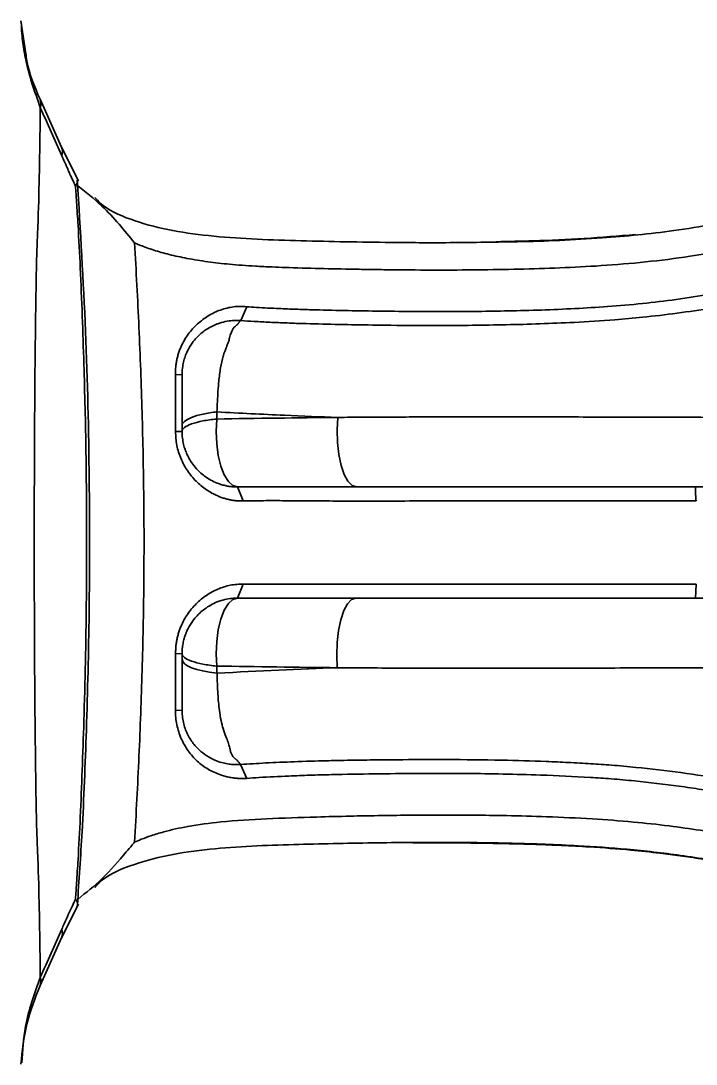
# Model space of a CAD drawing. Header units: millimetres. Extents: x 5 to 416, y 2 to 292.
# Drawn here: x 268.16 to 288.4, y 197.42 to 228.72 of the extents above; entities that cross this region are included whole.
import ezdxf

# ---------------------------------------------------------------- set-up
doc = ezdxf.new("R2010")
doc.units = ezdxf.units.MM

msp = doc.modelspace()

# ---------------------------------------------------------------- linework, layer by layer
at = {"color": 7, "linetype": 'Continuous', "lineweight": 35}
for p, q in [((268.30498, 227.7318), (268.15763, 228.71892)), ((269.37108, 224.93427), (268.73127, 226.36552)), ((269.88715, 223.92278), (269.37091, 224.93468)), ((274.93133, 220.14319), (274.74634, 219.72702)), ((272.79185, 218.10631), (272.98941, 218.10273)), ((272.79506, 216.40438), (272.98941, 216.40174)), ((274.8224, 214.31851), (274.65607, 214.73508)), ((288.3768, 214.73508), (302.04035, 214.73508)), ((274.82227, 211.81823), (274.65613, 211.40165)), ((288.39905, 211.81706), (288.38007, 211.40174)), ((288.38007, 211.40174), (302.04035, 211.40174)), ((272.79506, 209.73244), (272.98941, 209.73508)), ((272.79184, 208.03172), (272.98891, 208.03525)), ((274.93089, 205.99469), (274.74598, 206.41087)), ((269.3709, 201.2057), (269.8871, 202.21717)), ((268.73133, 199.7753), (269.37107, 201.2061))]:
    msp.add_line(p, q, dxfattribs=at)
at = {"color": 7, "linetype": 'Continuous', "lineweight": 35, "flags": 128}
for points in [[(274.0288, 216.77472), (274.01248, 216.40364), (274.02848, 216.03246), (274.07599, 215.67982), (274.15263, 215.36344), (274.25455, 215.0992), (274.37664, 214.90036), (274.51276, 214.77692), (274.65607, 214.73508)], [(278.21511, 214.73508), (278.08407, 214.7783), (277.95983, 214.90574), (277.84883, 215.11078), (277.75683, 215.38278), (277.6886, 215.70764), (277.64768, 216.0685), (277.6362, 216.44664), (277.65474, 216.82246)], [(274.65607, 211.40174), (274.51274, 211.35989), (274.37662, 211.23644), (274.25452, 211.03758), (274.15259, 210.77332), (274.07595, 210.45691), (274.02844, 210.10424), (274.01246, 209.73304), (274.02879, 209.36194)], [(277.64271, 209.31435), (277.62416, 209.69017), (277.63565, 210.06832), (277.67658, 210.42918), (277.74484, 210.75404), (277.83687, 211.02604), (277.94792, 211.23108), (278.07221, 211.35852), (278.2033, 211.40174)], [(274.03552, 209.14812), (273.81326, 209.17758), (273.60959, 209.21561), (273.429, 209.26137), (273.27549, 209.31385), (273.15242, 209.37191), (273.06253, 209.43425), (273.00779, 209.4995), (272.98941, 209.56622)]]:
    msp.add_lwpolyline(points, dxfattribs=at)
at = {"color": 7, "linetype": 'Continuous', "lineweight": 35}
for centre, radius, start, end in [((268.39456, 226.23222), 0.36218, 342.318468, 21.083006), ((268.99769, 224.78221), 0.40317, 343.554521, 22.177028), ((268.99764, 201.35824), 0.40323, 337.781324, 16.442181), ((268.39477, 199.90865), 0.36204, 338.712285, 17.686582)]:
    msp.add_arc(centre, radius, start, end, dxfattribs=at)
for points, knots in [([(268.73963, 226.12222), (268.56661, 226.60952), (268.39352, 227.09699), (268.29507, 227.59566), (268.2948, 227.59705), (268.29391, 227.60153), (268.2907, 227.6179), (268.27862, 227.68027), (268.23489, 227.92398), (268.18234, 228.27082), (268.1723, 228.57132), (268.16846, 228.68625)], [0, 0, 0, 0, 0.57890627, 0.5791043, 0.57943898, 0.58051825, 0.5843165, 0.59847195, 0.65302361, 0.86729174, 1, 1, 1, 1]), ([(268.7313, 226.36546), (268.56889, 226.74547), (268.37821, 227.19162), (268.31444, 227.66205), (268.30498, 227.7318)], [0, 0, 0, 0, 0.85173973, 1, 1, 1, 1]), ([(268.73963, 226.12222), (268.73215, 225.55101), (268.71824, 224.48876), (268.6922, 223.24491), (268.66545, 222.49256), (268.64924, 222.133), (268.63876, 221.86737), (268.62905, 221.59989), (268.62176, 221.29653), (268.61593, 220.9452), (268.60906, 220.53985), (268.60286, 220.12635), (268.59297, 219.41534), (268.58143, 218.38858), (268.56866, 216.85092), (268.56047, 215.07107), (268.55859, 213.28827), (268.55968, 211.72641), (268.56405, 210.16825), (268.57482, 208.40698), (268.59121, 206.80513), (268.60909, 205.6058), (268.61873, 204.97666), (268.62914, 204.537), (268.63888, 204.26972), (268.64929, 204.00562), (268.66557, 203.64644), (268.69228, 202.89461), (268.71833, 201.65049), (268.73223, 200.58915), (268.7397, 200.01865)], [0, 0, 0, 0, 0.06736684, 0.12527899, 0.14696145, 0.15662869, 0.16804393, 0.17825105, 0.18789414, 0.20307957, 0.21858797, 0.2343667, 0.25036024, 0.29972097, 0.3510301, 0.42419776, 0.50005041, 0.55128321, 0.5996458, 0.67524495, 0.74978653, 0.7813291, 0.81227003, 0.82189613, 0.83209794, 0.84351665, 0.85300624, 0.87482887, 0.93271575, 1, 1, 1, 1]), ([(294.90621, 225.00351), (294.52651, 224.69578), (293.80611, 224.11191), (292.68433, 223.37307), (291.42196, 223.04307), (289.78086, 222.77651), (287.80847, 222.39931), (285.4325, 222.18337), (283.85948, 222.1044), (283.00753, 222.09315), (282.98904, 222.09291)], [0, 0, 0, 0, 0.1158724, 0.21984619, 0.31440437, 0.42155841, 0.61445609, 0.78790029, 0.99539803, 1, 1, 1, 1]), ([(269.38436, 224.66807), (269.39841, 224.63719), (269.43749, 224.55125), (269.49308, 224.42852), (269.54667, 224.31003), (269.58285, 224.224), (269.61456, 224.14974), (269.65352, 224.06616), (269.69401, 223.98095), (269.74281, 223.87627), (269.77423, 223.81196), (269.79584, 223.76773)], [0, 0, 0, 0, 0.10251007, 0.28523668, 0.41125562, 0.50005532, 0.56121324, 0.65121598, 0.78392924, 0.8514176, 1, 1, 1, 1]), ([(271.56453, 222.06031), (271.62306, 222.0346), (271.74325, 221.98181), (271.93602, 221.90925), (272.14399, 221.83881), (272.36813, 221.7715), (272.60868, 221.70764), (272.86598, 221.64771), (273.24848, 221.5699), (273.76222, 221.48807), (274.31648, 221.4242), (274.79394, 221.38322), (275.22195, 221.35682), (275.65002, 221.33635), (276.2889, 221.31095), (277.10858, 221.2881), (277.99818, 221.2697), (278.74359, 221.25797), (279.56487, 221.24741), (281.00885, 221.23898), (283.06955, 221.25812), (285.1615, 221.33548), (286.88121, 221.47787), (288.12006, 221.6334), (289.14664, 221.80186), (289.89079, 221.94445), (290.43234, 222.05163), (290.85829, 222.1308), (291.22185, 222.18859), (291.62353, 222.24676), (292.20876, 222.36777), (292.82987, 222.59118), (293.42109, 222.88513), (293.83245, 223.13642), (294.16585, 223.36445), (294.37853, 223.51892), (294.51494, 223.62326), (294.61, 223.69742), (294.73208, 223.78985), (294.91558, 223.93298), (295.11391, 224.10065), (295.30037, 224.25201), (295.39336, 224.32804), (295.43945, 224.36571)], [0, 0, 0, 0, 0.00919413, 0.0188778, 0.02906545, 0.03977236, 0.05101297, 0.06280041, 0.07514565, 0.1026882, 0.13052356, 0.14659107, 0.16347833, 0.18461853, 0.20044847, 0.24355979, 0.28686805, 0.31099606, 0.33608344, 0.38860113, 0.48927265, 0.58874458, 0.64172472, 0.69436001, 0.73533125, 0.76299495, 0.78252864, 0.79958656, 0.81344719, 0.82540067, 0.84684756, 0.88291677, 0.90181187, 0.92363669, 0.93895115, 0.9488187, 0.95422651, 0.95893876, 0.96285028, 0.97204806, 0.98602027, 0.99307206, 1, 1, 1, 1]), ([(269.83127, 224.00883), (269.8317, 224.00837), (269.85383, 223.98437), (269.86243, 223.92428), (269.84553, 223.84023), (269.80821, 223.78578), (269.79584, 223.76773)], [0, 0, 0, 0, 0.00733114, 0.37766562, 0.79375757, 1, 1, 1, 1]), ([(269.81967, 223.80536), (270.08459, 223.59508), (270.75465, 223.06321), (271.25936, 222.43821), (271.56453, 222.06031)], [0, 0, 0, 0, 0.39536252, 1, 1, 1, 1]), ([(269.85199, 202.2012), (269.90105, 202.93064), (270.01839, 204.67508), (270.13324, 207.5946), (270.22141, 211.11425), (270.22046, 215.10403), (270.12262, 219.43341), (269.94044, 222.42759), (269.84853, 223.93826)], [0, 0, 0, 0, 0.10082079, 0.24110896, 0.40290361, 0.58634098, 0.79129439, 1, 1, 1, 1]), ([(269.79533, 223.7677), (269.80608, 223.60919), (269.83274, 223.21609), (269.88343, 222.39623), (269.9432, 221.25384), (269.99891, 219.86479), (270.04584, 218.46192), (270.08409, 217.09661), (270.11924, 215.31287), (270.13379, 213.36706), (270.11971, 210.68339), (270.07126, 208.40568), (269.99797, 206.26307), (269.94273, 204.87425), (269.88346, 203.7447), (269.83276, 202.9245), (269.80609, 202.53116), (269.79532, 202.37239)], [0, 0, 0, 0, 0.022262673, 0.055208498, 0.115101574, 0.18255502, 0.2500078, 0.311790625, 0.373942073, 0.500000543, 0.584441277, 0.749991031, 0.819209886, 0.884851963, 0.944757318, 0.977700836, 1, 1, 1, 1]), ([(282.98904, 222.09291), (282.29056, 222.08043), (280.97764, 222.05697), (278.7763, 222.07272), (276.3933, 222.11765), (274.20733, 222.20196), (272.54005, 222.43516), (271.42012, 222.74621), (270.67662, 223.07971), (270.42411, 223.36321), (270.37301, 223.42058)], [0, 0, 0, 0, 0.15247577, 0.28660208, 0.48595008, 0.68315263, 0.77932217, 0.87597532, 0.97489953, 1, 1, 1, 1]), ([(282.40148, 222.09477), (282.77457, 222.10298), (283.65122, 222.12227), (285.04085, 222.17789), (286.06887, 222.26658), (286.58169, 222.31082)], [0, 0, 0, 0, 0.2707746, 0.63623127, 1, 1, 1, 1]), ([(271.56423, 204.0788), (271.58856, 204.50825), (271.63722, 205.36707), (271.69921, 206.65586), (271.75212, 207.94497), (271.79445, 209.23457), (271.82559, 210.52477), (271.84473, 211.81569), (271.85109, 213.10655), (271.84398, 214.39583), (271.82424, 215.68199), (271.79272, 216.9644), (271.75029, 218.24322), (271.69762, 219.51857), (271.63623, 220.79066), (271.58824, 221.63738), (271.56427, 222.0603)], [0, 0, 0, 0, 0.07172124, 0.143429, 0.21513145, 0.28683777, 0.35855817, 0.43030402, 0.50208778, 0.57377785, 0.64525951, 0.71654717, 0.78765385, 0.85859133, 0.9293702, 1, 1, 1, 1]), ([(274.93133, 220.14319), (275.02625, 220.13674), (275.34618, 220.115), (275.83772, 220.08971), (276.3889, 220.06723), (277.03732, 220.04596), (277.84163, 220.02799), (279.20698, 220.00512), (280.84455, 219.99113), (282.82544, 220.01233), (284.41699, 220.06294), (285.76202, 220.14512), (286.77578, 220.23083), (287.80432, 220.35492), (288.82239, 220.51351), (289.6717, 220.66572), (290.3514, 220.79517), (290.69141, 220.86195), (290.86163, 220.89538)], [0, 0, 0, 0, 0.01857994, 0.06262606, 0.09548076, 0.12524665, 0.18787533, 0.25049978, 0.38761256, 0.50094263, 0.62626463, 0.68664793, 0.75120609, 0.81332739, 0.87536318, 0.93754281, 0.96873031, 1, 1, 1, 1]), ([(274.74634, 219.72702), (274.88259, 219.71831), (275.17259, 219.69978), (275.63624, 219.67602), (276.15424, 219.65369), (276.8473, 219.63013), (277.69951, 219.61011), (278.54613, 219.59599), (279.5415, 219.58162), (280.8744, 219.57517), (282.70163, 219.59502), (284.46002, 219.65196), (285.83007, 219.73946), (286.86238, 219.83004), (287.83328, 219.94434), (288.76035, 220.08402), (289.57241, 220.22374), (290.26766, 220.35166), (290.72784, 220.44273), (290.95713, 220.48811)], [0, 0, 0, 0, 0.02623965, 0.05584854, 0.08881436, 0.12512727, 0.18765861, 0.2501937, 0.2849548, 0.37530096, 0.50038068, 0.62554443, 0.69998665, 0.75029765, 0.81252504, 0.87481558, 0.91683793, 0.95856395, 1, 1, 1, 1]), ([(272.79185, 218.10631), (272.79173, 218.14815), (272.7915, 218.23152), (272.80087, 218.35589), (272.8174, 218.47878), (272.84181, 218.60015), (272.87399, 218.71995), (272.91404, 218.83816), (272.97261, 218.98052), (273.05644, 219.14373), (273.21019, 219.37795), (273.44243, 219.63568), (273.71552, 219.84031), (273.95204, 219.96914), (274.13995, 220.04787), (274.3346, 220.10692), (274.53418, 220.14366), (274.73345, 220.15844), (274.86554, 220.14826), (274.93133, 220.14319)], [0, 0, 0, 0, 0.03566675, 0.07107369, 0.10638879, 0.14178606, 0.17744363, 0.21354186, 0.25026125, 0.31216857, 0.37538586, 0.50052202, 0.62535418, 0.6882012, 0.75011699, 0.81466995, 0.87738684, 0.93893067, 1, 1, 1, 1]), ([(272.98941, 218.10273), (272.98998, 218.13645), (272.99112, 218.20275), (273.00017, 218.3), (273.014, 218.39325), (273.0326, 218.48254), (273.05538, 218.56795), (273.08193, 218.64956), (273.11185, 218.72745), (273.17349, 218.86677), (273.27575, 219.03958), (273.41931, 219.21276), (273.55368, 219.34051), (273.69485, 219.44901), (273.85142, 219.54331), (273.99526, 219.60867), (274.15685, 219.66654), (274.33493, 219.71045), (274.54835, 219.73466), (274.68379, 219.72943), (274.74634, 219.72702)], [0, 0, 0, 0, 0.03452679, 0.06788011, 0.10021866, 0.13167446, 0.16235513, 0.1923464, 0.22171483, 0.25051046, 0.35447225, 0.4379878, 0.50017404, 0.5643212, 0.64276242, 0.71304317, 0.74997408, 0.84523294, 0.92852543, 1, 1, 1, 1]), ([(274.74634, 219.72699), (274.7405, 219.72132), (274.72891, 219.71006), (274.71462, 219.69495), (274.70096, 219.67889), (274.68815, 219.66046), (274.67473, 219.64324), (274.66729, 219.63001), (274.66138, 219.62489), (274.65924, 219.62254), (274.6577, 219.6209), (274.65527, 219.61838), (274.6499, 219.61296), (274.64109, 219.60447), (274.62746, 219.59196), (274.61177, 219.57889), (274.59284, 219.56363), (274.56786, 219.5451), (274.54001, 219.52004), (274.51846, 219.48898), (274.49816, 219.45104), (274.47751, 219.40608), (274.45591, 219.35081), (274.43296, 219.28407), (274.41478, 219.21413), (274.39922, 219.14384), (274.37524, 219.07365), (274.34461, 218.99536), (274.3071, 218.90376), (274.264, 218.79196), (274.20014, 218.6031), (274.13683, 218.30929), (274.0931, 217.95283), (274.06516, 217.61264), (274.04769, 217.30468), (274.03958, 217.09401), (274.03556, 216.98935)], [0, 0, 0, 0, 0.0851407, 0.16909006, 0.24994918, 0.31617752, 0.37491556, 0.39456989, 0.40363526, 0.40591479, 0.40821608, 0.41287733, 0.41999164, 0.43693654, 0.45382762, 0.47039875, 0.48418043, 0.49977362, 0.5141498, 0.52833081, 0.54334588, 0.560029, 0.57898398, 0.60055753, 0.62408635, 0.64290381, 0.66163308, 0.68078056, 0.70101516, 0.72335304, 0.74934847, 0.80756347, 0.8684643, 0.91180338, 0.95618354, 1, 1, 1, 1]), ([(272.98941, 216.57119), (272.98941, 216.61337), (273.01163, 216.65743), (273.10696, 216.74375), (273.18016, 216.78592), (273.3709, 216.86219), (273.48825, 216.89621), (273.74853, 216.95204), (273.89114, 216.97385), (274.03553, 216.98936)], [0, 0, 0, 0, 0.25, 0.25, 0.5, 0.5, 0.75, 0.75, 1, 1, 1, 1]), ([(274.03556, 216.98935), (274.72728, 216.94957), (275.40142, 216.91543), (276.6027, 216.86171), (277.13561, 216.84065), (277.65475, 216.82246)], [0.0866373595, 0.0866373595, 0.0866373595, 0.0866373595, 0.125, 0.125, 0.1569589491, 0.1569589491, 0.1569589491, 0.1569589491]), ([(272.98941, 216.40174), (272.98941, 216.43921), (273.01148, 216.47834), (273.10612, 216.55506), (273.17878, 216.59257), (273.36815, 216.66052), (273.48466, 216.6909), (273.7433, 216.74095), (273.88509, 216.76062), (274.0288, 216.77472)], [0, 0, 0, 0, 0.25, 0.25, 0.5, 0.5, 0.75, 0.75, 1, 1, 1, 1]), ([(277.65475, 216.82246), (277.9196, 216.82477), (278.45776, 216.82947), (279.27905, 216.83339), (280.12236, 216.83614), (280.98164, 216.83785), (281.84991, 216.83893), (282.71951, 216.83923), (283.58196, 216.8388), (284.92432, 216.83493), (286.36741, 216.83114), (287.86501, 216.8281), (288.87582, 216.82361), (289.78341, 216.81469), (290.64575, 216.80289), (291.21144, 216.7915), (291.4947, 216.78579)], [0, 0, 0, 0, 0.0592363, 0.12036003, 0.18292418, 0.24644426, 0.31039589, 0.37420705, 0.43724964, 0.49884166, 0.66629204, 0.74844172, 0.8180486, 0.88040322, 0.94011335, 1, 1, 1, 1]), ([(274.8224, 214.31851), (274.78613, 214.31773), (274.71344, 214.31617), (274.60441, 214.32303), (274.49533, 214.33667), (274.38621, 214.35778), (274.27709, 214.3862), (274.16799, 214.42204), (273.97548, 214.49844), (273.71064, 214.64362), (273.40306, 214.90029), (273.14362, 215.21087), (272.97794, 215.51522), (272.88231, 215.77572), (272.83085, 215.98161), (272.79944, 216.19178), (272.79653, 216.33339), (272.79506, 216.40438)], [0, 0, 0, 0, 0.03468116, 0.0695208, 0.1046461, 0.14018309, 0.17625569, 0.21298485, 0.25048796, 0.37511814, 0.5004698, 0.62816676, 0.75026023, 0.81374486, 0.8760153, 0.93784387, 1, 1, 1, 1]), ([(274.65607, 214.73508), (274.62064, 214.73572), (274.54626, 214.73708), (274.4315, 214.7488), (274.30845, 214.76986), (274.17807, 214.80307), (273.95406, 214.88018), (273.72885, 215.00501), (273.49942, 215.19438), (273.30939, 215.40188), (273.16642, 215.6364), (273.07756, 215.85899), (273.03087, 216.01869), (272.9964, 216.20186), (272.99182, 216.33289), (272.98941, 216.40174)], [0, 0, 0, 0, 0.041637512, 0.087411538, 0.137390329, 0.191612442, 0.250070571, 0.425140864, 0.49966372, 0.602431993, 0.74965495, 0.803391499, 0.862602145, 0.927793995, 1, 1, 1, 1]), ([(288.3768, 214.73515), (287.18483, 214.73515), (286.01428, 214.73514), (283.69835, 214.73513), (282.55245, 214.73512), (279.12946, 214.7351), (276.87667, 214.73509), (274.65607, 214.73508)], [0, 0, 0, 0, 0.25, 0.25, 0.5, 0.5, 1, 1, 1, 1]), ([(288.39904, 214.31823), (288.39613, 214.34967), (288.39012, 214.41481), (288.38368, 214.52187), (288.37833, 214.62944), (288.37726, 214.70324), (288.3768, 214.73515)], [0, 0, 0, 0, 0.226109138, 0.468455408, 0.770160221, 1, 1, 1, 1]), ([(288.39909, 214.31841), (288.27013, 214.31829), (288.01212, 214.31804), (287.62707, 214.31769), (287.24553, 214.31743), (286.87041, 214.31728), (286.50453, 214.31726), (286.15069, 214.31737), (285.81166, 214.31757), (285.49029, 214.31783), (285.18938, 214.31809), (284.42802, 214.31852), (283.19432, 214.31886), (281.81129, 214.319), (280.68005, 214.31716), (279.72462, 214.31441), (278.8577, 214.31298), (278.02275, 214.31172), (277.38959, 214.31522), (276.83523, 214.31961), (276.34696, 214.32367), (275.86658, 214.32556), (275.31575, 214.32496), (274.97837, 214.32055), (274.8224, 214.31851)], [0, 0, 0, 0, 0.02728815, 0.05459611, 0.08173233, 0.10849863, 0.13469255, 0.16010997, 0.18454769, 0.20779942, 0.22963134, 0.24982804, 0.37337664, 0.49999019, 0.55581698, 0.62498516, 0.71319777, 0.74998741, 0.81248887, 0.85567341, 0.87498604, 0.92271092, 0.96426924, 1, 1, 1, 1]), ([(272.79506, 209.73244), (272.79546, 209.77319), (272.79627, 209.85444), (272.80619, 209.97569), (272.82253, 210.09564), (272.84593, 210.21422), (272.87627, 210.33135), (272.91364, 210.44694), (272.99267, 210.6493), (273.14438, 210.92802), (273.4043, 211.23844), (273.71253, 211.49452), (274.00079, 211.65178), (274.24457, 211.74219), (274.4345, 211.78998), (274.62734, 211.81868), (274.75786, 211.81843), (274.82218, 211.81831)], [0, 0, 0, 0, 0.03570842, 0.07119661, 0.10660439, 0.14207366, 0.17774735, 0.21376832, 0.25027836, 0.37254401, 0.50055426, 0.62570805, 0.750428, 0.81328253, 0.87520926, 0.93851446, 1, 1, 1, 1]), ([(274.82218, 211.81831), (274.94187, 211.81849), (275.20467, 211.8189), (275.63838, 211.81934), (276.1485, 211.81953), (276.7384, 211.8196), (277.41001, 211.81971), (278.28765, 211.81954), (279.31607, 211.81904), (280.43543, 211.81853), (281.73715, 211.81829), (283.21132, 211.81862), (284.55654, 211.8184), (285.53976, 211.81839), (286.21002, 211.81834), (286.92139, 211.81784), (287.65485, 211.81687), (288.15101, 211.8161), (288.39905, 211.81571)], [0, 0, 0, 0, 0.02743573, 0.0602358, 0.09865058, 0.14297382, 0.19343911, 0.2500781, 0.34043361, 0.42414136, 0.50020042, 0.63012564, 0.75026071, 0.79494574, 0.8436721, 0.89495672, 0.94748554, 1, 1, 1, 1]), ([(272.98941, 209.73508), (272.99012, 209.77273), (272.99148, 209.84459), (273.00181, 209.94677), (273.01612, 210.03827), (273.03342, 210.11957), (273.05223, 210.19113), (273.07146, 210.25341), (273.09014, 210.30682), (273.10747, 210.35177), (273.12278, 210.38858), (273.17163, 210.49964), (273.26134, 210.65885), (273.39653, 210.83151), (273.52654, 210.96467), (273.72774, 211.13102), (273.98082, 211.27187), (274.26192, 211.35941), (274.46699, 211.39596), (274.59684, 211.39999), (274.65605, 211.40183)], [0, 0, 0, 0, 0.03949769, 0.07538612, 0.10792954, 0.13730386, 0.16362035, 0.18694473, 0.20731177, 0.22473633, 0.23922117, 0.25076256, 0.3573764, 0.44102439, 0.50070248, 0.57353546, 0.75003276, 0.84692093, 0.93018874, 1, 1, 1, 1]), ([(274.65613, 211.40165), (275.20755, 211.40166), (276.04661, 211.40166), (276.89079, 211.40167), (277.45329, 211.40167), (277.73419, 211.40167), (279.14241, 211.40168), (280.27606, 211.40169), (282.55876, 211.4017), (283.71176, 211.40171), (286.034, 211.40173), (287.20068, 211.40173), (288.38007, 211.40174)], [0, 0, 0, 0, 0.125, 0.1875, 0.1875, 0.25, 0.25, 0.5, 0.5, 0.75, 0.75, 1, 1, 1, 1]), ([(272.98891, 208.03525), (272.98913, 208.03719), (272.98946, 208.04007), (272.98939, 208.04448), (272.98941, 208.04909), (272.9894, 208.056), (272.98941, 208.06638), (272.9894, 208.08193), (272.98941, 208.10527), (272.9894, 208.14027), (272.98941, 208.19278), (272.98941, 208.27154), (272.98941, 208.38968), (272.98941, 208.56689), (272.98941, 208.8327), (272.98941, 209.23142), (272.98941, 209.54621), (272.98941, 209.73508)], [0, 0, 0, 0, 0.00347768, 0.00519033, 0.00775932, 0.01161279, 0.017393, 0.02606331, 0.03906878, 0.05857699, 0.0878393, 0.13173276, 0.19757294, 0.29633319, 0.44447355, 0.66668408, 1, 1, 1, 1]), ([(274.02879, 209.36194), (273.88509, 209.37605), (273.7433, 209.39573), (273.48466, 209.4458), (273.36814, 209.47619), (273.17877, 209.54417), (273.10612, 209.58169), (273.01148, 209.65844), (272.98941, 209.69759), (272.98941, 209.73508)], [0, 0, 0, 0, 0.25, 0.25, 0.5, 0.5, 0.75, 0.75, 1, 1, 1, 1]), ([(274.02879, 209.36194), (274.0301, 209.31089), (274.03193, 209.23946), (274.03472, 209.1684), (274.03552, 209.14812)], [0, 0, 0, 0, 0.71469963, 1, 1, 1, 1]), ([(274.03563, 209.1482), (274.03777, 209.09029), (274.0419, 208.97857), (274.05022, 208.77083), (274.06535, 208.45218), (274.0967, 208.085), (274.15277, 207.7387), (274.21928, 207.47089), (274.30076, 207.25144), (274.37481, 207.07219), (274.40766, 206.95461), (274.42556, 206.87145), (274.43888, 206.81735), (274.4526, 206.77291), (274.47404, 206.7169), (274.51021, 206.65091), (274.55797, 206.59999), (274.59114, 206.57446), (274.60901, 206.55997), (274.62402, 206.54898), (274.63578, 206.5406), (274.64535, 206.53319), (274.65045, 206.52646), (274.65362, 206.52062), (274.65187, 206.51634), (274.65364, 206.51313), (274.66042, 206.50774), (274.67222, 206.50126), (274.67539, 206.49398), (274.6803, 206.48776), (274.68436, 206.48182), (274.68844, 206.47616), (274.69237, 206.47077), (274.69622, 206.46563), (274.70668, 206.45227), (274.72122, 206.43533), (274.7376, 206.41916), (274.74598, 206.41089)], [0, 0, 0, 0, 0.024210242, 0.046703766, 0.087621402, 0.160448059, 0.208238914, 0.249472411, 0.295949824, 0.335082715, 0.374229166, 0.39480406, 0.410798988, 0.425523479, 0.438739586, 0.469463389, 0.499503093, 0.515036198, 0.529717701, 0.543035931, 0.554101073, 0.561962291, 0.574041744, 0.585476853, 0.591966492, 0.597548005, 0.603910411, 0.624551174, 0.640452706, 0.657075532, 0.67438075, 0.692332692, 0.710895601, 0.73003129, 0.749700236, 0.871937759, 1, 1, 1, 1]), ([(291.65764, 209.35253), (291.48304, 209.34884), (291.13964, 209.34159), (290.62978, 209.33288), (290.12923, 209.32553), (289.62984, 209.31947), (289.12243, 209.31456), (288.59563, 209.31082), (287.91554, 209.30808), (286.54586, 209.30699), (284.77601, 209.301), (282.78497, 209.29587), (281.27587, 209.29482), (279.97241, 209.29855), (278.82012, 209.30413), (278.04044, 209.31095), (277.64281, 209.31443)], [0, 0, 0, 0, 0.03649159, 0.07177534, 0.10636829, 0.14085969, 0.1758929, 0.21222206, 0.25091902, 0.31828087, 0.50016129, 0.62742469, 0.74712186, 0.8278332, 0.91219842, 1, 1, 1, 1]), ([(274.93089, 205.99469), (274.88617, 205.99238), (274.7969, 205.98776), (274.66326, 205.9923), (274.53045, 206.00529), (274.39846, 206.02754), (274.26733, 206.05884), (274.11702, 206.10543), (273.95009, 206.17244), (273.77067, 206.26637), (273.60147, 206.37742), (273.39135, 206.5502), (273.16226, 206.80781), (272.98826, 207.11847), (272.886, 207.38771), (272.83056, 207.59973), (272.79668, 207.81479), (272.79346, 207.95947), (272.79184, 208.03172)], [0, 0, 0, 0, 0.04152348, 0.08288785, 0.12425517, 0.16578802, 0.20764815, 0.24999516, 0.31258121, 0.37515442, 0.43815783, 0.49981855, 0.62526064, 0.74913592, 0.81377515, 0.87655984, 0.93835041, 1, 1, 1, 1]), ([(274.74598, 206.41087), (274.7172, 206.40913), (274.64948, 206.40503), (274.53276, 206.40717), (274.38658, 206.421), (274.21287, 206.45504), (274.01019, 206.51941), (273.78127, 206.62915), (273.53959, 206.80007), (273.31558, 207.03522), (273.16652, 207.27747), (273.07675, 207.4953), (273.02564, 207.67375), (272.99456, 207.85765), (272.99067, 207.97987), (272.98891, 208.03525)], [0, 0, 0, 0, 0.03348718, 0.07880427, 0.13598224, 0.2050253, 0.28587181, 0.38459062, 0.4999076, 0.62492328, 0.74981951, 0.80849485, 0.87487225, 0.94330207, 1, 1, 1, 1]), ([(295.74722, 203.56906), (295.6565, 203.63962), (295.44119, 203.80707), (295.05946, 204.08856), (294.5246, 204.45299), (293.94592, 204.78992), (293.41682, 205.03655), (293.03418, 205.18391), (292.70802, 205.28709), (292.37386, 205.37612), (292.09157, 205.43996), (291.85996, 205.48543), (291.63166, 205.52771), (291.34588, 205.57947), (291.00301, 205.64152), (290.66148, 205.70788), (290.32109, 205.77631), (289.8678, 205.86194), (289.07627, 206.00182), (287.94435, 206.17268), (286.79634, 206.309), (285.89799, 206.38889), (285.33709, 206.42823), (284.90963, 206.45263), (284.46208, 206.47689), (283.6816, 206.51119), (282.45727, 206.5465), (281.13713, 206.56001), (279.82427, 206.55635), (278.80423, 206.54879), (277.9338, 206.53603), (277.17411, 206.52016), (276.38693, 206.49625), (275.52709, 206.45937), (274.99445, 206.4263), (274.74598, 206.41087)], [0, 0, 0, 0, 0.01550588, 0.0367983, 0.06397806, 0.10280235, 0.12698124, 0.14266117, 0.15809257, 0.17311228, 0.18931581, 0.1971481, 0.20498497, 0.22067426, 0.23636377, 0.25202786, 0.26764674, 0.28322077, 0.31426004, 0.37607964, 0.43789071, 0.47172044, 0.50005075, 0.5156922, 0.53126766, 0.56248748, 0.62495676, 0.70372295, 0.74999176, 0.81250241, 0.84975658, 0.87500989, 0.92190565, 0.96356978, 1, 1, 1, 1]), ([(295.49746, 203.24931), (295.40775, 203.31841), (295.22826, 203.45668), (294.95437, 203.65788), (294.67628, 203.85286), (294.39337, 204.03968), (294.10539, 204.21683), (293.80715, 204.38547), (293.50781, 204.53814), (293.19105, 204.68204), (292.8829, 204.79921), (292.55359, 204.89867), (292.23936, 204.9792), (291.92114, 205.04666), (291.59554, 205.11059), (291.23237, 205.17438), (290.88331, 205.2374), (290.50751, 205.31189), (289.97757, 205.41897), (289.30425, 205.54211), (288.56133, 205.66307), (287.66569, 205.79296), (286.76307, 205.89962), (285.87713, 205.97971), (284.93629, 206.04411), (283.85481, 206.09266), (282.62294, 206.12711), (281.38494, 206.14224), (280.09542, 206.14104), (278.7431, 206.13013), (277.67465, 206.11299), (276.82581, 206.08906), (276.09808, 206.06156), (275.46822, 206.03132), (275.04939, 206.00277), (274.93089, 205.99469)], [0, 0, 0, 0, 0.01559927, 0.03121173, 0.04681287, 0.06238297, 0.07790803, 0.09338093, 0.10956849, 0.12418316, 0.1412914, 0.15493719, 0.17155415, 0.1859643, 0.19974893, 0.21727534, 0.23678066, 0.24864656, 0.27008546, 0.3112775, 0.34288896, 0.37393469, 0.43656087, 0.46952828, 0.49911275, 0.57012834, 0.62422752, 0.6766741, 0.74952318, 0.81212076, 0.87471269, 0.90663623, 0.93732196, 0.98226719, 1, 1, 1, 1]), ([(295.43945, 201.77111), (295.25109, 201.92811), (295.02866, 202.11352), (294.7688, 202.31836), (294.65009, 202.40607), (294.50915, 202.51692), (294.22278, 202.733), (293.71158, 203.0857), (293.14893, 203.398), (292.65624, 203.6022), (292.33851, 203.71495), (292.01872, 203.79895), (291.66604, 203.86908), (291.37614, 203.91213), (291.0732, 203.96176), (290.79099, 204.01487), (290.24651, 204.1219), (289.48469, 204.27348), (288.53045, 204.43858), (287.54123, 204.5783), (286.46093, 204.69535), (285.23525, 204.78551), (283.96896, 204.84533), (282.4358, 204.88482), (280.74671, 204.89798), (279.19045, 204.88356), (277.96931, 204.86023), (276.85536, 204.83044), (275.55539, 204.78945), (274.2601, 204.71042), (273.3573, 204.59175), (272.79417, 204.47819), (272.42411, 204.38706), (272.08154, 204.28302), (271.79112, 204.17806), (271.63183, 204.10827), (271.56455, 204.07878)], [0, 0, 0, 0, 0.02853962, 0.03370339, 0.03851047, 0.04571821, 0.05457295, 0.08026371, 0.11797968, 0.12914729, 0.14232417, 0.15719136, 0.16758829, 0.18417633, 0.1913113, 0.20334224, 0.21762161, 0.25593847, 0.29370848, 0.33041594, 0.37288388, 0.42186242, 0.4769636, 0.52577845, 0.60846404, 0.68414202, 0.71809988, 0.76004557, 0.82262661, 0.88057185, 0.9236957, 0.94025521, 0.95669794, 0.97501328, 0.98944529, 1, 1, 1, 1]), ([(269.86232, 202.36423), (270.11127, 202.56472), (270.65507, 203.00269), (271.15047, 203.5896), (271.45291, 203.94506), (271.53369, 204.04255), (271.55642, 204.06952), (271.56423, 204.0788)], [0, 0, 0, 0, 0.38235778, 0.8352256, 0.9537925, 0.98410618, 1, 1, 1, 1]), ([(270.37178, 202.72295), (270.4176, 202.7746), (270.66483, 203.05331), (271.40853, 203.38955), (272.54574, 203.70697), (274.20933, 203.93375), (276.26929, 204.01482), (278.28702, 204.05161), (279.47965, 204.06951), (279.88223, 204.06956), (279.90519, 204.06956)], [0, 0, 0, 0, 0.02907535, 0.15690766, 0.28546861, 0.4131496, 0.6588638, 0.88565985, 0.99347715, 1, 1, 1, 1]), ([(279.90519, 204.06956), (280.34019, 204.07082), (281.32934, 204.07367), (282.9776, 204.05071), (284.68289, 203.99113), (286.36519, 203.87395), (287.96956, 203.69181), (289.39922, 203.4553), (290.61583, 203.20591), (291.54695, 203.0666), (292.60725, 202.78967), (293.71547, 202.0993), (294.49147, 201.46965), (294.90612, 201.13319)], [0, 0, 0, 0, 0.08677981, 0.19733203, 0.32633756, 0.42136041, 0.52339525, 0.6339599, 0.69425212, 0.75721659, 0.81148726, 0.89926974, 1, 1, 1, 1]), ([(291.67792, 203.01563), (291.4737, 203.05297), (290.97854, 203.1435), (290.24339, 203.27759), (289.40354, 203.43792), (288.64411, 203.56668), (287.92788, 203.67205), (287.2285, 203.76193), (286.32123, 203.85857), (285.33167, 203.93338), (284.38299, 203.98292), (283.60975, 204.01292), (282.90038, 204.03298), (282.25082, 204.04599), (281.42406, 204.05662), (280.64909, 204.06126), (280.07123, 204.05683), (279.90537, 204.05555)], [0, 0, 0, 0, 0.05124099, 0.12423907, 0.18444121, 0.26225689, 0.31457406, 0.36406319, 0.43786349, 0.54307334, 0.61502478, 0.68039049, 0.74174875, 0.79807655, 0.84860506, 0.95654562, 1, 1, 1, 1]), ([(269.79582, 202.37236), (269.76376, 202.30643), (269.69152, 202.15785), (269.57954, 201.91018), (269.47596, 201.67587), (269.40786, 201.52454), (269.38438, 201.47237)], [0, 0, 0, 0, 0.22183766, 0.4999435, 0.82759348, 1, 1, 1, 1]), ([(269.79582, 202.37236), (269.8086, 202.35366), (269.84656, 202.29807), (269.86156, 202.21818), (269.85351, 202.15811), (269.83226, 202.13502), (269.82914, 202.13163)], [0, 0, 0, 0, 0.21371756, 0.635204, 0.94645096, 1, 1, 1, 1]), ([(268.18921, 197.45996), (268.20951, 197.82357), (268.25787, 198.68986), (268.56277, 199.53072), (268.7397, 200.01865)], [0, 0, 0, 0, 0.41973206, 1, 1, 1, 1]), ([(268.15767, 197.42066), (268.19916, 197.82287), (268.28224, 198.62834), (268.58148, 199.3926), (268.7313, 199.77522)], [0, 0, 0, 0, 0.49934563, 1, 1, 1, 1])]:
    msp.add_open_spline(points, degree=3, knots=knots, dxfattribs=at)
for points in [[(269.38436, 224.66807), (269.16956, 225.14366), (268.95449, 225.63158), (268.73963, 226.12222)], [(272.79506, 216.40438), (272.79399, 216.97164), (272.79292, 217.53895), (272.79185, 218.10631)], [(272.98941, 216.40174), (272.98941, 216.96874), (272.98941, 217.53574), (272.98941, 218.10273)], [(274.03555, 216.98934), (274.03282, 216.92109), (274.03055, 216.84942), (274.0288, 216.77472)], [(277.65474, 216.82246), (276.43548, 216.81031), (275.22728, 216.79355), (274.0288, 216.77472)], [(272.79184, 208.03172), (272.79292, 208.59868), (272.79399, 209.16558), (272.79506, 209.73244)], [(274.02879, 209.36194), (275.22333, 209.34319), (276.42752, 209.32649), (277.64271, 209.31435)], [(277.64281, 209.31443), (276.50407, 209.27453), (275.29919, 209.22079), (274.03563, 209.1482)], [(268.7397, 200.01865), (268.95454, 200.50915), (269.16959, 200.99693), (269.38438, 201.47237)]]:
    msp.add_open_spline(points, degree=3, dxfattribs=at)

doc.saveas('drawing.dxf')
